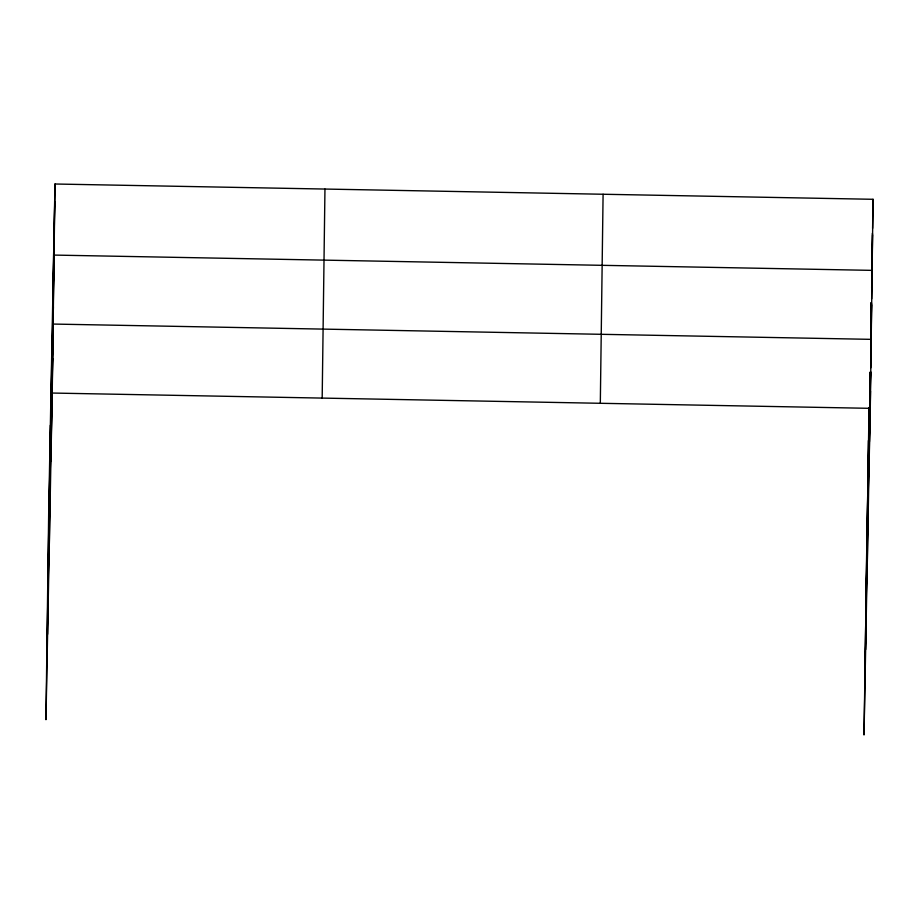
<?xml version="1.0" encoding="UTF-8"?>
<svg xmlns="http://www.w3.org/2000/svg" width="919" height="919" viewBox="0 0 919 919"><rect width="100%" height="100%" fill="white"/><g stroke="black" fill="none" stroke-linecap="round" stroke-linejoin="round"><path stroke-width="1.38" d="M47.593 634.282L50.361 425.256M49.281 546.288L52.05 337.25M50.924 460.878L53.693 251.84M52.222 393.045L54.991 184.007L873.05 199.297L870.282 408.335L52.222 393.045L45.95 719.703L48.718 510.665L54.991 184.007M322.178 398.088L324.958 189.061M600.314 403.28L603.094 194.254M865.641 649.572L868.421 440.546M867.341 561.578L869.385 407.209M868.972 476.157L870.35 372.689M870.752 342.178L871.281 302.661M871.671 272.598L871.752 267.13M53.222 287.383L54.761 201.778M47.777 581.738L54.29 237.309M52.291 357.399L53.819 272.323M46.869 650.721L53.371 306.82M51.602 409.139L52.911 341.305M51.154 443.624L52.682 358.548M869.041 407.898L864.009 734.993L870.511 391.08M870.764 318.376L871.063 302.719M871.671 276.424L872.395 233.219M872.602 228.371L873.05 199.297M871.04 320.432L871.361 303.477M871.66 287.934L872.579 234.839M865.836 597.028L869.466 407.956M869.822 389.449L870.144 372.367M870.741 346.968L871.488 302.868M871.66 298.916L872.108 270.37L54.049 255.08M870.121 389.932L870.477 371.563M870.741 357.434L871.649 304.855M864.917 666.011L870.569 371.85M870.764 361.96L871.189 339.352L53.141 324.062M869.431 441.671L870.661 372.138M870.741 367.899L870.959 356.595"/></g></svg>
